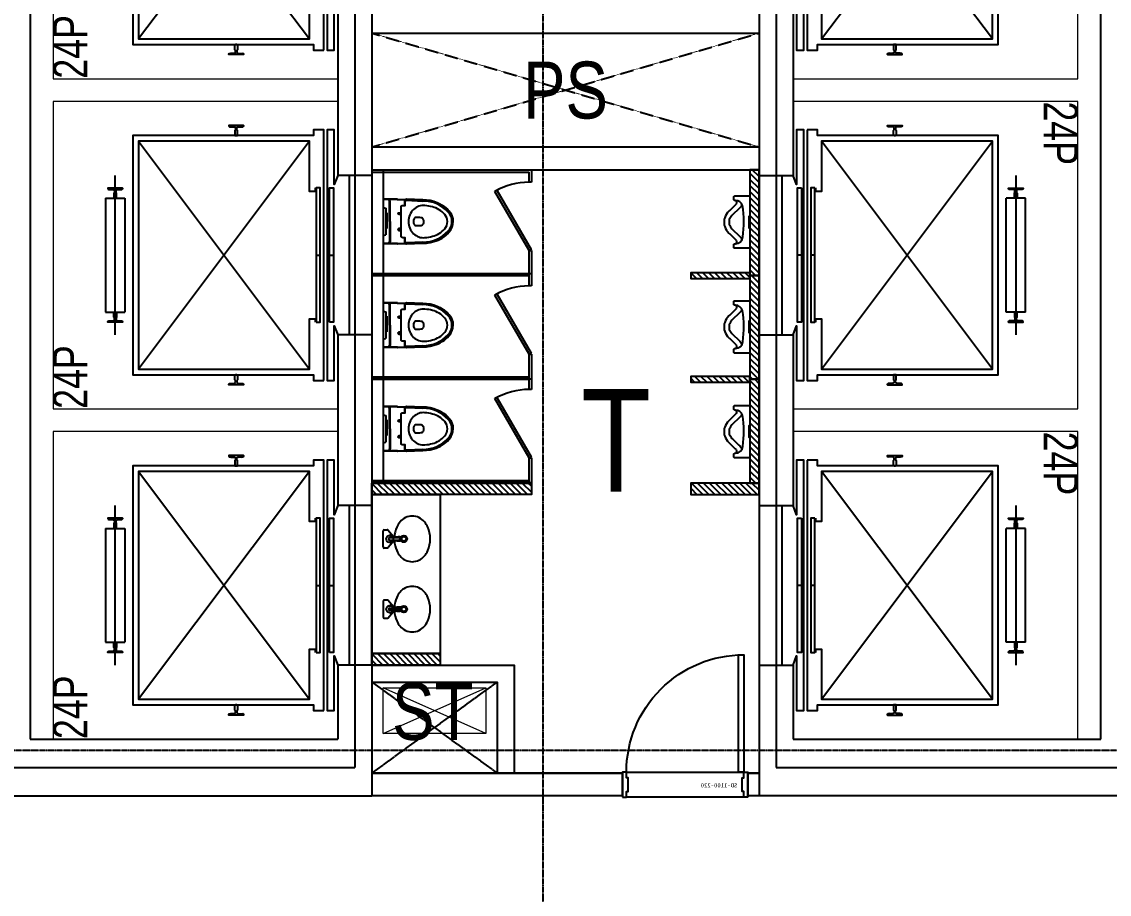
# Model space of a CAD drawing. Header units: millimetres. Extents: x -228566 to 117118, y -18667 to 244055.
# Drawn here: x -166641 to -157091, y 193268 to 200931 of the extents above; entities that cross this region are included whole.
import ezdxf
from ezdxf.enums import TextEntityAlignment as Align

# ---------------------------------------------------------------- set-up
doc = ezdxf.new("R2010")
doc.units = ezdxf.units.MM
for name, pattern in [('X-CORE_5F$0$CENTER2', [1.125, 0.75, -0.125, 0.125, -0.125]), ('X-GRID_5~ROOF$0$CENTER2', [1.125, 0.75, -0.125, 0.125, -0.125]), ('X-INT-OFFICE-5F$0$CEN', [62, 60, -1, 0, -1]), ('X-INT-OFFICE-5F$0$DASHED', [3, 2, -1])]:
    doc.linetypes.add(name, pattern=pattern)
doc.layers.get('0').update_dxf_attribs({"lineweight": 20})
doc.layers.get('Defpoints').update_dxf_attribs({"color": 151, "lineweight": 9})
for name, color, linetype in [('X-CORE_5F$0$A-CEN2', 8, 'X-CORE_5F$0$CENTER2'), ('X-CORE_5F$0$A-CON', 2, 'Continuous'), ('X-CORE_5F$0$A-ELEV', 5, 'Continuous'), ('X-CORE_5F$0$A-WALB', 3, 'Continuous'), ('X-GRID_5~ROOF$0$A-CEN1', 1, 'X-GRID_5~ROOF$0$CENTER2'), ('X-INT-OFFICE-5F$0$A-DOOR', 4, 'Continuous'), ('X-INT-OFFICE-5F$0$A-ELE4', 8, 'Continuous'), ('X-INT-OFFICE-5F$0$A-OPEN1', 1, 'X-INT-OFFICE-5F$0$CEN'), ('X-INT-OFFICE-5F$0$A-OPEN2', 9, 'X-INT-OFFICE-5F$0$DASHED'), ('X-INT-OFFICE-5F$0$A-TOIL', 6, 'Continuous'), ('X-INT-OFFICE-5F$0$A-WALD', 7, 'Continuous'), ('X-INT-OFFICE-5F$0$X-INT-OFFICE-22~35F$0$X-INT-OFFICE-6~19F$0$X-INT-OFFICE-22~35F$0$A-DOOR', 4, 'Continuous'), ('X-INT-OFFICE-5F$0$X-INT-OFFICE-22~35F$0$X-INT-OFFICE-6~19F$0$X-INT-OFFICE-22~35F$0$A-DOORF', 9, 'Continuous')]:
    doc.layers.add(name, color=color, linetype=linetype)
doc.styles.add('X-CORE_5F$0$X-CORE_6~19F$0$평면도$0$X-PLAN_1F$0$돋움', font='')
doc.styles.add('X-INT-OFFICE-5F$0$Hrtext', font='arial.ttf', dxfattribs={"width": 0.8})
doc.styles.add('X-INT-OFFICE-5F$0$X-INT-OFFICE-22~35F$0$X-INT-OFFICE-6~19F$0$X-INT-OFFICE-22~35F$0$X-PLAN$0$Standard', font='')
doc.styles.add('X-INT-OFFICE-5F$0$X-INT-OFFICE-6~19F$0$X-INT-OFFICE-22~35F$0$Hrtext', font='arial.ttf', dxfattribs={"width": 0.8})
doc.styles.get('X-CORE_5F$0$X-CORE_6~19F$0$평면도$0$X-PLAN_1F$0$돋움').set_extended_font_data('Dotum')
doc.styles.get('X-INT-OFFICE-5F$0$X-INT-OFFICE-22~35F$0$X-INT-OFFICE-6~19F$0$X-INT-OFFICE-22~35F$0$X-PLAN$0$Standard').set_extended_font_data('DotumChe')

# ---------------------------------------------------------------- blocks, each defined once
blk = doc.blocks.new('X-CORE_5F$0$X-CORE_6~19F$0$20P-210-11003')
at = {"layer": 'Defpoints'}
blk.add_lwpolyline([(2050, -300), (2050, 0), (2700, 0), (2700, 2500), (0, 2500), (0, 0), (650, 0), (650, -300)], dxfattribs=at)
at = {"layer": 'X-CORE_5F$0$A-ELEV'}
for p, q in [((850, 2039), (850, 1869)), ((1850, 2039), (850, 2039)), ((850, 2039), (850, 1869)), ((1850, 2039), (1850, 1869)), ((650, 1954), (2050, 1954)), ((773, 1907), (772.4, 1896.8)), ((1850, 1869), (850, 1869)), ((1927, 1907), (1927.6, 1896.8)), ((2350, 1749), (350, 249)), ((2350, 249), (350, 1749)), ((300, 886), (300, 898)), ((300, 898), (300, 886)), ((2477, 845), (2477.6, 834.8)), ((1350, 189), (1350, 154)), ((1350, 72), (1350, 37))]:
    blk.add_line(p, q, dxfattribs=at)
for points in [[(761, 1890), (765.3, 1890), (761, 1890), (761, 2018), (765.3, 2018, -0.397026), (772.4, 2011.2), (773, 2001), (775, 1967.9, 0.397088), (782.2, 1961.2), (799.8, 1961.2, 0.414214), (804.1, 1965.5), (847.1, 1965.5, -0.414214), (850, 1962.6), (850, 1945.4, -0.414214), (847.1, 1942.5), (804.1, 1942.5, 0.414214), (799.8, 1946.8), (782.2, 1946.8, 0.397073), (775, 1940.1), (772.4, 1896.8, -0.397026), (765.3, 1890, 0.397026), (772.4, 1896.8, -0.397026), (765.3, 1890)], [(1939, 1890), (1934.7, 1890), (1939, 1890), (1939, 2018), (1934.7, 2018, 0.397026), (1927.6, 2011.2), (1927, 2001), (1925, 1967.9, -0.397088), (1917.8, 1961.2), (1900.2, 1961.2, -0.414214), (1895.9, 1965.5), (1852.9, 1965.5, 0.414214), (1850, 1962.6), (1850, 1945.4, 0.414214), (1852.9, 1942.5), (1895.9, 1942.5, -0.414214), (1900.2, 1946.8), (1917.8, 1946.8, -0.397073), (1925, 1940.1), (1927.6, 1896.8, 0.397026), (1934.7, 1890, -0.397026), (1927.6, 1896.8, 0.397026), (1934.7, 1890)], [(211, 828), (215.3, 828), (211, 828), (211, 956), (215.3, 956, -0.397026), (222.4, 949.2), (223, 939), (225, 905.9, 0.397088), (232.2, 899.2), (249.8, 899.2, 0.414214), (254.1, 903.5), (297.1, 903.5, -0.414214), (300, 900.6), (300, 883.4, -0.414214), (297.1, 880.5), (254.1, 880.5, 0.414214), (249.8, 884.8), (232.2, 884.8, 0.397073), (225, 878.1), (222.4, 834.8, -0.397026), (215.3, 828, 0.397026), (222.4, 834.8, -0.397026), (215.3, 828)], [(2489, 828), (2484.7, 828), (2489, 828), (2489, 956), (2484.7, 956, 0.397026), (2477.6, 949.2), (2477, 939), (2475, 905.9, -0.397088), (2467.8, 899.2), (2450.2, 899.2, -0.414214), (2445.9, 903.5), (2402.9, 903.5, 0.414214), (2400, 900.6), (2400, 883.4, 0.414214), (2402.9, 880.5), (2445.9, 880.5, -0.414214), (2450.2, 884.8), (2467.8, 884.8, -0.397073), (2475, 878.1), (2477.6, 834.8, 0.397026), (2484.7, 828, -0.397026), (2477.6, 834.8, 0.397026), (2484.7, 828)]]:
    blk.add_lwpolyline(points, format="xyb", dxfattribs=at)
for points in [[(250, 122), (2450, 122), (2450, 212), (2400, 212), (2400, 1799), (300, 1799), (300, 212), (250, 212)], [(760, 189), (760, 154), (1940, 154), (1940, 189)], [(760, 72), (1940, 72), (1940, 37), (760, 37)]]:
    blk.add_lwpolyline(points, close=True, dxfattribs=at)
for points in [[(1940, 199), (1910, 199), (1910, 249), (2350, 249), (2350, 1749), (350, 1749), (350, 249), (790, 249), (790, 199), (760, 199)], [(2050, 0), (1970, 30), (2450, 30), (2450, 92), (250, 92), (250, 30), (730, 30), (650, 0)]]:
    blk.add_lwpolyline(points, dxfattribs=at)
at = {"layer": 'Defpoints', "style": 'X-CORE_5F$0$X-CORE_6~19F$0$평면도$0$X-PLAN_1F$0$돋움', "width": 0.8}
blk.add_text('24P', height=300, dxfattribs=at).set_placement((0, 2500), align=Align.TOP_LEFT)
blk = doc.blocks.new('X-INT-OFFICE-5F$0$X-INT-OFFICE-22~35F$0$X-INT-OFFICE-6~19F$0$X-INT-OFFICE-22~35F$0$SD-1000-220')
at = {"layer": 'X-INT-OFFICE-5F$0$A-ELE4'}
for p, q in [((1065, 28), (35, 28)), ((35, -192), (1065, -192))]:
    blk.add_line(p, q, dxfattribs=at)
at = {"layer": 'X-INT-OFFICE-5F$0$X-INT-OFFICE-22~35F$0$X-INT-OFFICE-6~19F$0$X-INT-OFFICE-22~35F$0$A-DOOR'}
for points in [[(35, 28), (80, 28), (80, 1058), (35, 1058)], [(0, -192), (35, -192), (35, -142), (50, -142), (50, -22), (35, -22), (35, 28), (0, 28)], [(1100, -192), (1065, -192), (1065, -142), (1050, -142), (1050, -22), (1065, -22), (1065, 28), (1100, 28)]]:
    blk.add_lwpolyline(points, close=True, dxfattribs=at)
at = {"layer": 'X-INT-OFFICE-5F$0$X-INT-OFFICE-22~35F$0$X-INT-OFFICE-6~19F$0$X-INT-OFFICE-22~35F$0$A-DOORF'}
blk.add_arc((35.2, 28.2), 1029.8, 359.98932, 90.01068, dxfattribs=at)
at = {"layer": 'Defpoints', "linetype": 'Continuous', "style": 'X-INT-OFFICE-5F$0$X-INT-OFFICE-22~35F$0$X-INT-OFFICE-6~19F$0$X-INT-OFFICE-22~35F$0$X-PLAN$0$Standard', "text_generation_flag": 6}
blk.add_text('SD-1100-220', height=37.5, rotation=180, dxfattribs=at).set_placement((251.5, -88.3), align=Align.MIDDLE)
blk = doc.blocks.new('X-INT-OFFICE-5F')
at = {"layer": 'X-INT-OFFICE-5F$0$A-TOIL'}
h = blk.add_hatch(dxfattribs=at)
h.set_pattern_fill('ANSI31', color=256, scale=300, angle=270)
h.set_pattern_definition([(315, (29093.21, 167980.023), (26.516504, 26.516504), [])])
h.paths.add_polyline_path([(109448.8, 84941.2), (109448.8, 85871.2), (109367.6, 85871.2), (109367.6, 84941.2)])
h = blk.add_hatch(dxfattribs=at)
h.set_pattern_fill('ANSI31', color=256, scale=300, angle=270)
h.set_pattern_definition([(315, (29193.21, 168980.023), (26.516504, 26.516504), [])])
h.paths.add_polyline_path([(109367.6, 84916.2), (109367.6, 84966.2), (108848.8, 84966.2), (108848.8, 84916.2)])
h = blk.add_hatch(dxfattribs=at)
h.set_pattern_fill('ANSI31', color=256, scale=300, angle=270)
h.set_pattern_definition([(315, (29093.21, 168900.023), (26.516504, 26.516504), [])])
h.paths.add_polyline_path([(109448.8, 84031.2), (109448.8, 84941.2), (109367.6, 84941.2), (109367.6, 84031.2)])
h = blk.add_hatch(dxfattribs=at)
h.set_pattern_fill('ANSI31', color=256, scale=300, angle=270)
h.set_pattern_definition([(315, (29193.21, 169910.023), (26.516504, 26.516504), [])])
h.paths.add_polyline_path([(109367.6, 84006.2), (109367.6, 84056.2), (108848.8, 84056.2), (108848.8, 84006.2)])
h = blk.add_hatch(dxfattribs=at)
h.set_pattern_fill('ANSI31', color=256, scale=300, angle=270)
h.set_pattern_definition([(315, (29093.21, 169820.023), (26.516504, 26.516504), [])])
h.paths.add_polyline_path([(109448.8, 83120), (109448.8, 84031.2), (109367.6, 84031.2), (109367.6, 83120)])
h = blk.add_hatch(dxfattribs=at)
h.set_pattern_fill('ANSI31', color=256, scale=300, angle=450)
h.set_pattern_definition([(135, (187304.422, 1921.213), (-26.516504, -26.516504), [])])
h.paths.add_polyline_path([(106048.8, 83020), (106048.8, 83120), (107448.8, 83120), (107448.8, 83020)])
h = blk.add_hatch(dxfattribs=at)
h.set_pattern_fill('ANSI31', color=256, scale=300, angle=270)
h.set_pattern_definition([(315, (29093.21, 169838.847), (26.516504, 26.516504), [])])
h.paths.add_polyline_path([(109448.8, 83020), (109448.8, 83120), (108848.8, 83120), (108848.8, 83020)])
h = blk.add_hatch(dxfattribs=at)
h.set_pattern_fill('ANSI31', color=256, scale=300, angle=450)
h.set_pattern_definition([(135, (189004.423, 422.39), (-26.516504, -26.516504), [])])
h.paths.add_polyline_path([(106648.8, 81521.2), (106648.8, 81621.2), (106048.8, 81621.2), (106048.8, 81521.2)])
at = {"layer": 'Defpoints'}
for p, q in [((106148.8, 80921.2), (107048.8, 81321.2)), ((107048.8, 80921.2), (106148.8, 81321.2))]:
    blk.add_line(p, q, dxfattribs=at)
blk.add_lwpolyline([(106148.8, 81321.2), (107048.8, 81321.2), (107048.8, 80921.2), (106148.8, 80921.2)], close=True, dxfattribs=at)
at = {"layer": 'X-INT-OFFICE-5F$0$A-OPEN1'}
for p, q in [((106048.8, 81371.2), (107148.8, 80571.2)), ((106048.8, 80571.2), (107148.8, 81371.2))]:
    blk.add_line(p, q, dxfattribs=at)
at = {"layer": 'X-INT-OFFICE-5F$0$A-OPEN2'}
for p, q in [((106048.8, 86071.2), (109448.8, 87071.2)), ((106048.8, 87071.2), (109448.8, 86071.2))]:
    blk.add_line(p, q, dxfattribs=at)
at = {"layer": 'X-INT-OFFICE-5F$0$A-TOIL'}
for p, q in [((106048.8, 85871.2), (107448.8, 85871.2)), ((107448.8, 85871.2), (107448.8, 85761.2)), ((106048.8, 85851.2), (107428.8, 85851.2)), ((107428.8, 85761.2), (107428.8, 85851.2)), ((107448.8, 85761.2), (107428.8, 85761.2)), ((107428.8, 84941.2), (107428.8, 85161.2)), ((107428.8, 85161.2), (107448.8, 85161.2)), ((107448.8, 85161.2), (107448.8, 84941.2)), ((106048.8, 84961.2), (107428.8, 84961.2)), ((106048.8, 84961.2), (107448.8, 84961.2)), ((106048.8, 84941.2), (107428.8, 84941.2)), ((107428.8, 84851.2), (107428.8, 84941.2)), ((107448.8, 84961.2), (107448.8, 84851.2)), ((107448.8, 84851.2), (107428.8, 84851.2)), ((107428.8, 84031.2), (107428.8, 84251.2)), ((107428.8, 84251.2), (107448.8, 84251.2)), ((107448.8, 84251.2), (107448.8, 84031.2)), ((106048.8, 84051.2), (107428.8, 84051.2)), ((107448.8, 84051.2), (107448.8, 83941.2)), ((106048.8, 84031.2), (107428.8, 84031.2)), ((107448.8, 84031.2), (106048.8, 84031.2)), ((107428.8, 83941.2), (107428.8, 84031.2)), ((107448.8, 83941.2), (107428.8, 83941.2)), ((107428.8, 83121.2), (107428.8, 83341.2)), ((107428.8, 83341.2), (107448.8, 83341.2)), ((107448.8, 83341.2), (107448.8, 83121.2)), ((106048.8, 83141.2), (107428.8, 83141.2)), ((107448.8, 83121.2), (106048.8, 83121.2)), ((106157.3, 82709.1), (106182.7, 82709.1)), ((106190.3, 82705.5), (106246.2, 82639.1)), ((106147.3, 82559.1), (106147.3, 82699.1)), ((106246.2, 82619.1), (106190.3, 82552.7)), ((106286.2, 82639.1), (106204.8, 82639.1)), ((106204.8, 82619.1), (106286.2, 82619.1)), ((106256.2, 82644.1), (106250.4, 82644.1)), ((106250.4, 82614.1), (106256.2, 82614.1)), ((106182.7, 82549.1), (106157.3, 82549.1)), ((106147.3, 82082.1), (106147.3, 81942.1)), ((106182.7, 82092.1), (106157.3, 82092.1)), ((106246.2, 82022.1), (106190.3, 82088.6)), ((106190.3, 81935.7), (106246.2, 82002.1)), ((106204.8, 82022.1), (106286.2, 82022.1)), ((106286.2, 82002.1), (106204.8, 82002.1)), ((106250.4, 82027.1), (106256.2, 82027.1)), ((106256.2, 81997.1), (106250.4, 81997.1)), ((106157.3, 81932.1), (106182.7, 81932.1))]:
    blk.add_line(p, q, dxfattribs=at)
for points in [[(106148.8, 85871.2), (106148.8, 84961.2)], [(109367.6, 85461.2), (109357.6, 85461.2), (109357.6, 85361.2), (109367.6, 85361.2)], [(106148.8, 84961.2), (106148.8, 84051.2)], [(109367.6, 84541.2), (109357.6, 84541.2), (109357.6, 84441.2), (109367.6, 84441.2)], [(106148.8, 84051.2), (106148.8, 83141.2)], [(109367.6, 83621.2), (109357.6, 83621.2), (109357.6, 83521.2), (109367.6, 83521.2)]]:
    blk.add_lwpolyline(points, dxfattribs=at)
for points in [[(109448.8, 84941.2), (109448.8, 85871.2), (109367.6, 85871.2), (109367.6, 84941.2)], [(107128.8, 85680.8), (107146.1, 85690.8), (107446.1, 85171.2), (107428.8, 85161.2)], [(109367.6, 84916.2), (109367.6, 84966.2), (108848.8, 84966.2), (108848.8, 84916.2)], [(109448.8, 84031.2), (109448.8, 84941.2), (109367.6, 84941.2), (109367.6, 84031.2)], [(107128.8, 84770.8), (107146.1, 84780.8), (107446.1, 84261.2), (107428.8, 84251.2)], [(109367.6, 84006.2), (109367.6, 84056.2), (108848.8, 84056.2), (108848.8, 84006.2)], [(109448.8, 83120), (109448.8, 84031.2), (109367.6, 84031.2), (109367.6, 83120)], [(107128.8, 83860.8), (107146.1, 83870.8), (107446.1, 83351.2), (107428.8, 83341.2)], [(106048.8, 83020), (106048.8, 83120), (107448.8, 83120), (107448.8, 83020)], [(109448.8, 83020), (109448.8, 83120), (108848.8, 83120), (108848.8, 83020)], [(106648.8, 81621.2), (106048.8, 81621.2), (106048.8, 83020), (106648.8, 83020)], [(106048.8, 81621.2), (106648.8, 81621.2), (106648.8, 81521.2), (106048.8, 81521.2)]]:
    blk.add_lwpolyline(points, close=True, dxfattribs=at)
for points in [[(109243.6, 85601.2, -0.509027), (109239.8, 85561.5), (109187.6, 85511.6, 0.11132), (109182.2, 85507.4, 0.118798), (109147.3, 85450.4), (109142.1, 85438.1), (109142.1, 85384.3), (109147.3, 85372, 0.118798), (109182.2, 85315.1, 0.11132), (109187.6, 85310.8), (109239.8, 85260.9, -0.509027), (109243.6, 85221.2)], [(109295.7, 85570.7, -0.235577), (109270.9, 85529), (109218.3, 85478.5, 0.10128), (109192.1, 85442.1), (109187.1, 85434.4), (109187.1, 85388), (109192.1, 85380.3, 0.10128), (109218.3, 85343.9), (109270.9, 85293.4, -0.235577), (109295.7, 85251.7)], [(109234.6, 85181.2, -0.414214), (109226.6, 85189.2), (109226.6, 85213.2, -0.414214), (109234.6, 85221.2), (109241.5, 85221.2, 0.400337), (109304.7, 85281.2, 0.081105), (109302.5, 85555.2, 0.336641), (109241.5, 85601.2), (109234.6, 85601.2, -0.414214), (109226.6, 85609.2), (109226.6, 85633.2, -0.414214), (109234.6, 85641.2), (109367.6, 85641.2), (109367.6, 85181.2), (109233, 85181.2)], [(109234.6, 84261.2, -0.414214), (109226.6, 84269.2), (109226.6, 84293.2, -0.414214), (109234.6, 84301.2), (109241.5, 84301.2, 0.400337), (109304.7, 84361.2, 0.081105), (109302.5, 84635.2, 0.336641), (109241.5, 84681.2), (109234.6, 84681.2, -0.414214), (109226.6, 84689.2), (109226.6, 84713.2, -0.414214), (109234.6, 84721.2), (109367.6, 84721.2), (109367.6, 84261.2), (109233, 84261.2)], [(109243.6, 84681.2, -0.509027), (109239.8, 84641.5), (109187.6, 84591.6, 0.11132), (109182.2, 84587.4, 0.118798), (109147.3, 84530.4), (109142.1, 84518.1), (109142.1, 84464.3), (109147.3, 84452, 0.118798), (109182.2, 84395.1, 0.11132), (109187.6, 84390.8), (109239.8, 84340.9, -0.509027), (109243.6, 84301.2)], [(109295.7, 84650.7, -0.235577), (109270.9, 84609), (109218.3, 84558.5, 0.10128), (109192.1, 84522.1), (109187.1, 84514.4), (109187.1, 84468), (109192.1, 84460.3, 0.10128), (109218.3, 84423.9), (109270.9, 84373.4, -0.235577), (109295.7, 84331.7)], [(109243.6, 83761.2, -0.509027), (109239.8, 83721.5), (109187.6, 83671.6, 0.11132), (109182.2, 83667.4, 0.118798), (109147.3, 83610.4), (109142.1, 83598.1), (109142.1, 83544.3), (109147.3, 83532, 0.118798), (109182.2, 83475.1, 0.11132), (109187.6, 83470.8), (109239.8, 83420.9, -0.509027), (109243.6, 83381.2)], [(109234.6, 83341.2, -0.414214), (109226.6, 83349.2), (109226.6, 83373.2, -0.414214), (109234.6, 83381.2), (109241.5, 83381.2, 0.400337), (109304.7, 83441.2, 0.081105), (109302.5, 83715.2, 0.336641), (109241.5, 83761.2), (109234.6, 83761.2, -0.414214), (109226.6, 83769.2), (109226.6, 83793.2, -0.414214), (109234.6, 83801.2), (109367.6, 83801.2), (109367.6, 83341.2), (109233, 83341.2)], [(109295.7, 83730.7, -0.235577), (109270.9, 83689), (109218.3, 83638.5, 0.10128), (109192.1, 83602.1), (109187.1, 83594.4), (109187.1, 83548), (109192.1, 83540.3, 0.10128), (109218.3, 83503.9), (109270.9, 83453.4, -0.235577), (109295.7, 83411.7)]]:
    blk.add_lwpolyline(points, format="xyb", dxfattribs=at)
for centre, radius in [((106204.8, 82629.1), 30.3), ((106329.2, 82629.1), 29.9), ((106329.2, 82629.1), 19.9), ((106204.8, 82012.1), 30.3), ((106329.2, 82012.1), 29.9), ((106329.2, 82012.1), 19.9)]:
    blk.add_circle(centre, radius, dxfattribs=at)
for centre, radius, start, end in [((107428.8, 85161.2), 600, 90, 120), ((107428.8, 84251.2), 600, 90, 120), ((107428.8, 83341.2), 600, 90, 120), ((106402.8, 82689.1), 140, 40.06968, 139.93032), ((106157.3, 82699.1), 10, 90, 180), ((106182.7, 82699.1), 10, 40.04284, 90), ((106505.3, 82629.1), 260, 156.58777, 176.58392), ((106441.1, 82656.9), 190, 139.93033, 156.58777), ((106364.6, 82656.9), 190, 23.41223, 40.06967), ((106300.3, 82629.1), 260, 336.58776, 23.41224), ((106204.8, 82629.1), 10, 90, 270), ((106209.8, 82620.6), 39.8, 42.94143, 107.70956), ((106209.8, 82637.6), 39.8, 252.29044, 317.05857), ((106249.9, 82661.4), 17.3, 225.96552, 271.4942), ((106249.9, 82596.8), 17.3, 88.5058, 134.03448), ((106505.3, 82629.1), 260, 183.41608, 203.41223), ((106281.2, 82509.3), 137.1, 81.72986, 100.52071), ((106281.2, 82748.9), 137.1, 259.47929, 278.27014), ((106286.2, 82629.1), 10, 270, 90), ((106292.8, 82629.1), 17.8, 297.03412, 62.96588), ((106157.3, 82559.1), 10, 180, 270), ((106182.7, 82559.1), 10, 270, 319.95716), ((106441.1, 82601.3), 190, 203.41223, 220.06967), ((106364.6, 82601.3), 190, 319.93033, 336.58777), ((106402.8, 82569.1), 140, 220.06967, 319.93033), ((106441.1, 82039.9), 190, 139.93033, 156.58777), ((106402.8, 82072.1), 140, 40.06967, 139.93033), ((106364.6, 82039.9), 190, 23.41223, 40.06967), ((106157.3, 82082.1), 10, 90, 180), ((106182.7, 82082.1), 10, 40.04284, 90), ((106209.8, 82003.6), 39.8, 42.94143, 107.70956), ((106505.3, 82012.1), 260, 156.58777, 176.58392), ((106300.3, 82012.1), 260, 336.58776, 23.41224), ((106157.3, 81942.1), 10, 180, 270), ((106204.8, 82012.1), 10, 90, 270), ((106209.8, 82020.6), 39.8, 252.29044, 317.05857), ((106249.9, 82044.5), 17.3, 225.96552, 271.4942), ((106249.9, 81979.8), 17.3, 88.5058, 134.03448), ((106505.3, 82012.1), 260, 183.41608, 203.41223), ((106281.2, 81892.4), 137.1, 81.72986, 100.52071), ((106281.2, 82131.9), 137.1, 259.47929, 278.27014), ((106286.2, 82012.1), 10, 270, 90), ((106292.8, 82012.1), 17.8, 297.03412, 62.96588), ((106182.7, 81942.1), 10, 270, 319.95716), ((106441.1, 81984.3), 190, 203.41223, 220.06967), ((106402.8, 81952.1), 140, 220.06968, 319.93032), ((106364.6, 81984.3), 190, 319.93033, 336.58777)]:
    blk.add_arc(centre, radius, start, end, dxfattribs=at)
at = {"layer": 'X-INT-OFFICE-5F$0$A-WALD'}
for p, q in [((106048.8, 87071.2), (109448.8, 87071.2)), ((106048.8, 86071.2), (109448.8, 86071.2)), ((106048.8, 85871.2), (109448.8, 85871.2)), ((108248.8, 80571.2), (106048.8, 80571.2)), ((106048.8, 80571.2), (108248.8, 80571.2)), ((108248.8, 80371.2), (108248.8, 80571.2)), ((109448.8, 80571.2), (109348.8, 80571.2)), ((109348.8, 80571.2), (109448.8, 80571.2)), ((109348.8, 80371.2), (109348.8, 80571.2)), ((108248.8, 80371.2), (106048.8, 80371.2)), ((109448.8, 80371.2), (109348.8, 80371.2))]:
    blk.add_line(p, q, dxfattribs=at)
for points in [[(106048.8, 81521.2), (107298.8, 81521.2), (107298.8, 80571.2)], [(106048.8, 81371.2), (107148.8, 81371.2), (107148.8, 80571.2)]]:
    blk.add_lwpolyline(points, dxfattribs=at)
at = {"layer": 'X-INT-OFFICE-5F$0$A-DOOR', "xscale": -1}
blk.add_blockref('X-INT-OFFICE-5F$0$X-INT-OFFICE-22~35F$0$X-INT-OFFICE-6~19F$0$X-INT-OFFICE-22~35F$0$SD-1000-220', (109348.8, 80553.2), dxfattribs=at)
at = {"layer": 'Defpoints', "width": 0.8}
for s, height, style, p in [('PS', 500, 'X-INT-OFFICE-5F$0$Hrtext', (107748.8, 86571.2)), ('T', 900, 'X-INT-OFFICE-5F$0$X-INT-OFFICE-6~19F$0$X-INT-OFFICE-22~35F$0$Hrtext', (108191.8, 83495.3)), ('ST', 500, 'X-INT-OFFICE-5F$0$Hrtext', (106582.6, 81114))]:
    blk.add_text(s, height=height, dxfattribs=dict(at, style=style)).set_placement(p, align=Align.MIDDLE_CENTER)
for points in [[(106148.8, 85612.2), (106272.1, 85612.2), (106284.4, 85611.8), (106296.7, 85611.5), (106309, 85611.2), (106321.3, 85610.9), (106333.6, 85610.5), (106346, 85610.2), (106347.6, 85610.8), (106349.3, 85611.2), (106351.1, 85611.5), (106352.8, 85611.6), (106497.1, 85606.7), (106509.3, 85606.5), (106521.6, 85605.7), (106533.8, 85604.5), (106545.9, 85602.8), (106558, 85600.7), (106569.9, 85598), (106581.8, 85594.9), (106593.5, 85591.3), (106608.7, 85587), (106623.6, 85581.7), (106638.1, 85575.5), (106652.2, 85568.5), (106665.9, 85560.6), (106679.1, 85551.9), (106691.7, 85542.4), (106703.7, 85532.1), (106715.1, 85521.1), (106725.7, 85509.5), (106729.6, 85504.7), (106733.3, 85499.8), (106736.8, 85494.8), (106740, 85489.6), (106743.1, 85484.3), (106748.7, 85473.8), (106753.4, 85462.8), (106757, 85451.5), (106759.7, 85439.9), (106761.3, 85428.1), (106761.8, 85416.2), (106761.3, 85404.3), (106759.7, 85392.5), (106757, 85380.9), (106753.4, 85369.6), (106748.7, 85358.6), (106743.1, 85348.1), (106740, 85342.8), (106736.8, 85337.6), (106733.3, 85332.6), (106729.6, 85327.7), (106725.7, 85322.9), (106715.1, 85311.3), (106703.7, 85300.3), (106691.7, 85290.1), (106679.1, 85280.5), (106665.9, 85271.8), (106652.2, 85263.9), (106638.1, 85256.9), (106623.6, 85250.7), (106608.7, 85245.4), (106593.5, 85241.1), (106581.8, 85237.5), (106569.9, 85234.4), (106558, 85231.7), (106545.9, 85229.6), (106533.8, 85227.9), (106521.6, 85227.9), (106509.3, 85225.9), (106497.1, 85225.7), (106352.8, 85220.8), (106351.1, 85220.9), (106349.3, 85221.2), (106347.6, 85221.6), (106346, 85222.2), (106333.6, 85221.9), (106321.3, 85221.6), (106309, 85221.2), (106296.7, 85220.9), (106284.4, 85220.6), (106272.1, 85220.2), (106148.8, 85220.2)], [(106148.8, 84702.2), (106272.1, 84702.2), (106284.4, 84701.8), (106296.7, 84701.5), (106309, 84701.2), (106321.3, 84700.9), (106333.6, 84700.5), (106346, 84700.2), (106347.6, 84700.8), (106349.3, 84701.2), (106351.1, 84701.5), (106352.8, 84701.6), (106497.1, 84696.7), (106509.3, 84696.5), (106521.6, 84695.7), (106533.8, 84694.5), (106545.9, 84692.8), (106558, 84690.7), (106569.9, 84688), (106581.8, 84684.9), (106593.5, 84681.3), (106608.7, 84677), (106623.6, 84671.7), (106638.1, 84665.5), (106652.2, 84658.5), (106665.9, 84650.6), (106679.1, 84641.9), (106691.7, 84632.4), (106703.7, 84622.1), (106715.1, 84611.1), (106725.7, 84599.5), (106729.6, 84594.7), (106733.3, 84589.8), (106736.8, 84584.8), (106740, 84579.6), (106743.1, 84574.3), (106748.7, 84563.8), (106753.4, 84552.8), (106757, 84541.5), (106759.7, 84529.9), (106761.3, 84518.1), (106761.8, 84506.2), (106761.3, 84494.3), (106759.7, 84482.5), (106757, 84470.9), (106753.4, 84459.6), (106748.7, 84448.6), (106743.1, 84438.1), (106740, 84432.8), (106736.8, 84427.6), (106733.3, 84422.6), (106729.6, 84417.7), (106725.7, 84412.9), (106715.1, 84401.3), (106703.7, 84390.3), (106691.7, 84380.1), (106679.1, 84370.5), (106665.9, 84361.8), (106652.2, 84353.9), (106638.1, 84346.9), (106623.6, 84340.7), (106608.7, 84335.4), (106593.5, 84331.1), (106581.8, 84327.5), (106569.9, 84324.4), (106558, 84321.7), (106545.9, 84319.6), (106533.8, 84317.9), (106521.6, 84317.9), (106509.3, 84315.9), (106497.1, 84315.7), (106352.8, 84310.8), (106351.1, 84310.9), (106349.3, 84311.2), (106347.6, 84311.6), (106346, 84312.2), (106333.6, 84311.9), (106321.3, 84311.6), (106309, 84311.2), (106296.7, 84310.9), (106284.4, 84310.6), (106272.1, 84310.2), (106148.8, 84310.2)], [(106148.8, 83792.2), (106272.1, 83792.2), (106284.4, 83791.8), (106296.7, 83791.5), (106309, 83791.2), (106321.3, 83790.9), (106333.6, 83790.5), (106346, 83790.2), (106347.6, 83790.8), (106349.3, 83791.2), (106351.1, 83791.5), (106352.8, 83791.6), (106497.1, 83786.7), (106509.3, 83786.5), (106521.6, 83785.7), (106533.8, 83784.5), (106545.9, 83782.8), (106558, 83780.7), (106569.9, 83778), (106581.8, 83774.9), (106593.5, 83771.3), (106608.7, 83767), (106623.6, 83761.7), (106638.1, 83755.5), (106652.2, 83748.5), (106665.9, 83740.6), (106679.1, 83731.9), (106691.7, 83722.4), (106703.7, 83712.1), (106715.1, 83701.1), (106725.7, 83689.5), (106729.6, 83684.7), (106733.3, 83679.8), (106736.8, 83674.8), (106740, 83669.6), (106743.1, 83664.3), (106748.7, 83653.8), (106753.4, 83642.8), (106757, 83631.5), (106759.7, 83619.9), (106761.3, 83608.1), (106761.8, 83596.2), (106761.3, 83584.3), (106759.7, 83572.5), (106757, 83560.9), (106753.4, 83549.6), (106748.7, 83538.6), (106743.1, 83528.1), (106740, 83522.8), (106736.8, 83517.6), (106733.3, 83512.6), (106729.6, 83507.7), (106725.7, 83502.9), (106715.1, 83491.3), (106703.7, 83480.3), (106691.7, 83470.1), (106679.1, 83460.5), (106665.9, 83451.8), (106652.2, 83443.9), (106638.1, 83436.9), (106623.6, 83430.7), (106608.7, 83425.4), (106593.5, 83421.1), (106581.8, 83417.5), (106569.9, 83414.4), (106558, 83411.7), (106545.9, 83409.6), (106533.8, 83407.9), (106521.6, 83407.9), (106509.3, 83405.9), (106497.1, 83405.7), (106352.8, 83400.8), (106351.1, 83400.9), (106349.3, 83401.2), (106347.6, 83401.6), (106346, 83402.2), (106333.6, 83401.9), (106321.3, 83401.6), (106309, 83401.2), (106296.7, 83400.9), (106284.4, 83400.6), (106272.1, 83400.2), (106148.8, 83400.2)]]:
    blk.add_wipeout(points).translate(0, 0, 0).dxf.layer = 'X-INT-OFFICE-5F$0$A-TOIL'
at = {"layer": 'X-INT-OFFICE-5F$0$A-TOIL'}
for p, q in [((106272.1, 85612.2), (106148.8, 85612.2)), ((106148.8, 85612.2), (106148.8, 85220.2)), ((106272.1, 85608.7), (106148.8, 85608.7)), ((106203.6, 85416.2), (106203.6, 85593.7)), ((106210.2, 85416.2), (106210.2, 85593.7)), ((106148.8, 85538.7), (106148.8, 85293.7)), ((106148.8, 85538.7), (106170.8, 85532.7)), ((106170.8, 85532.7), (106170.8, 85299.7)), ((106170.8, 85494.2), (106178.8, 85494.2)), ((106178.8, 85494.2), (106178.8, 85426.3)), ((106170.8, 85426.3), (106178.8, 85426.3)), ((106170.8, 85424.2), (106178.8, 85424.2)), ((106178.8, 85424.2), (106178.8, 85356.4)), ((106203.6, 85416.2), (106203.6, 85238.7)), ((106210.2, 85416.2), (106210.2, 85238.7)), ((106148.8, 85293.7), (106170.8, 85299.7)), ((106170.8, 85356.4), (106178.8, 85356.4)), ((106272.1, 85223.7), (106148.8, 85223.7)), ((106272.1, 85220.2), (106148.8, 85220.2)), ((106272.1, 84702.2), (106148.8, 84702.2)), ((106148.8, 84702.2), (106148.8, 84310.2)), ((106272.1, 84698.7), (106148.8, 84698.7)), ((106148.8, 84628.7), (106148.8, 84383.7)), ((106148.8, 84628.7), (106170.8, 84622.7)), ((106170.8, 84622.7), (106170.8, 84389.7)), ((106203.6, 84506.2), (106203.6, 84683.7)), ((106210.2, 84506.2), (106210.2, 84683.7)), ((106170.8, 84584.2), (106178.8, 84584.2)), ((106178.8, 84584.2), (106178.8, 84516.3)), ((106170.8, 84516.3), (106178.8, 84516.3)), ((106170.8, 84514.2), (106178.8, 84514.2)), ((106170.8, 84446.4), (106178.8, 84446.4)), ((106178.8, 84514.2), (106178.8, 84446.4)), ((106203.6, 84506.2), (106203.6, 84328.7)), ((106210.2, 84506.2), (106210.2, 84328.7)), ((106148.8, 84383.7), (106170.8, 84389.7)), ((106272.1, 84313.7), (106148.8, 84313.7)), ((106272.1, 84310.2), (106148.8, 84310.2)), ((106272.1, 83792.2), (106148.8, 83792.2)), ((106148.8, 83792.2), (106148.8, 83400.2)), ((106272.1, 83788.7), (106148.8, 83788.7)), ((106203.6, 83596.2), (106203.6, 83773.7)), ((106210.2, 83596.2), (106210.2, 83773.7)), ((106148.8, 83718.7), (106148.8, 83473.7)), ((106148.8, 83718.7), (106170.8, 83712.7)), ((106170.8, 83712.7), (106170.8, 83479.7)), ((106170.8, 83674.2), (106178.8, 83674.2)), ((106178.8, 83674.2), (106178.8, 83606.3)), ((106170.8, 83606.3), (106178.8, 83606.3)), ((106170.8, 83604.2), (106178.8, 83604.2)), ((106178.8, 83604.2), (106178.8, 83536.4)), ((106203.6, 83596.2), (106203.6, 83418.7)), ((106210.2, 83596.2), (106210.2, 83418.7)), ((106148.8, 83473.7), (106170.8, 83479.7)), ((106170.8, 83536.4), (106178.8, 83536.4)), ((106272.1, 83403.7), (106148.8, 83403.7)), ((106272.1, 83400.2), (106148.8, 83400.2))]:
    blk.add_line(p, q, dxfattribs=at)
for points in [[(106271.5, 85612.2, -0.012538), (106272.2, 85612.2), (106346, 85610.2)], [(106271.6, 85608.7, -0.012538), (106272.1, 85608.7), (106340.7, 85606.8)], [(106497.1, 85235.7), (106351.3, 85229.1, -0.427488), (106339.8, 85240.1), (106339.8, 85274.8), (106318.5, 85274.8, -0.414214), (106305.5, 85287.8), (106305.5, 85544.6, -0.414214), (106318.5, 85557.6), (106339.8, 85557.6), (106339.8, 85592.3, -0.427488), (106351.3, 85603.3), (106497.1, 85596.7)], [(106334.8, 85274.8), (106334.8, 85238.8, 0.424133), (106353.4, 85220.9), (106497.1, 85225.7, 0.208401), (106726.3, 85325.7, 0.392773), (106726.3, 85506.7, 0.208401), (106497.1, 85606.7), (106353.4, 85611.6, 0.424133), (106334.8, 85593.6), (106334.8, 85557.6)], [(106346, 85610.2), (106483.4, 85606.5, -0.055395), (106593.5, 85591.3, -0.154276), (106725.7, 85509.5, -0.179504), (106760.3, 85416.2)], [(106496.9, 85235.7, 0.208514), (106718.9, 85332.5, 0.392773), (106718.9, 85499.9, 0.208514), (106496.9, 85596.7, 0.208514)], [(106305.5, 85478.5), (106286.8, 85478.5, -1), (106286.8, 85493.9), (106305.2, 85493.9)], [(106346, 85222.2), (106483.4, 85225.9, 0.055395), (106593.5, 85241.1, 0.154276), (106725.7, 85322.9, 0.179504), (106760.3, 85416.2)], [(106305.5, 85353.9), (106286.8, 85353.9, 1), (106286.8, 85338.5), (106305.2, 85338.5)], [(106271.5, 85220.2, 0.012538), (106272.2, 85220.2), (106346, 85222.2)], [(106271.6, 85223.7, 0.012538), (106272.1, 85223.7), (106340.7, 85225.6)], [(106271.5, 84702.2, -0.012538), (106272.2, 84702.2), (106346, 84700.2)], [(106271.6, 84698.7, -0.012538), (106272.1, 84698.7), (106340.7, 84696.8)], [(106497.1, 84325.7), (106351.3, 84319.1, -0.427488), (106339.8, 84330.1), (106339.8, 84364.8), (106318.5, 84364.8, -0.414214), (106305.5, 84377.8), (106305.5, 84634.6, -0.414214), (106318.5, 84647.6), (106339.8, 84647.6), (106339.8, 84682.3, -0.427488), (106351.3, 84693.3), (106497.1, 84686.7)], [(106334.8, 84364.8), (106334.8, 84328.8, 0.424133), (106353.4, 84310.9), (106497.1, 84315.7, 0.208401), (106726.3, 84415.7, 0.392773), (106726.3, 84596.7, 0.208401), (106497.1, 84696.7), (106353.4, 84701.6, 0.424133), (106334.8, 84683.6), (106334.8, 84647.6)], [(106346, 84700.2), (106483.4, 84696.5, -0.055395), (106593.5, 84681.3, -0.154276), (106725.7, 84599.5, -0.179504), (106760.3, 84506.2)], [(106496.9, 84325.7, 0.208514), (106718.9, 84422.5, 0.392773), (106718.9, 84589.9, 0.208514), (106496.9, 84686.7, 0.208514)], [(106305.5, 84568.5), (106286.8, 84568.5, -1), (106286.8, 84583.9), (106305.2, 84583.9)], [(106305.5, 84443.9), (106286.8, 84443.9, 1), (106286.8, 84428.5), (106305.2, 84428.5)], [(106346, 84312.2), (106483.4, 84315.9, 0.055395), (106593.5, 84331.1, 0.154276), (106725.7, 84412.9, 0.179504), (106760.3, 84506.2)], [(106271.5, 84310.2, 0.012538), (106272.2, 84310.2), (106346, 84312.2)], [(106271.6, 84313.7, 0.012538), (106272.1, 84313.7), (106340.7, 84315.6)], [(106271.5, 83792.2, -0.012538), (106272.2, 83792.2), (106346, 83790.2)], [(106271.6, 83788.7, -0.012538), (106272.1, 83788.7), (106340.7, 83786.8)], [(106497.1, 83415.7), (106351.3, 83409.1, -0.427488), (106339.8, 83420.1), (106339.8, 83454.8), (106318.5, 83454.8, -0.414214), (106305.5, 83467.8), (106305.5, 83724.6, -0.414214), (106318.5, 83737.6), (106339.8, 83737.6), (106339.8, 83772.3, -0.427488), (106351.3, 83783.3), (106497.1, 83776.7)], [(106334.8, 83454.8), (106334.8, 83418.8, 0.424133), (106353.4, 83400.9), (106497.1, 83405.7, 0.208401), (106726.3, 83505.7, 0.392773), (106726.3, 83686.7, 0.208401), (106497.1, 83786.7), (106353.4, 83791.6, 0.424133), (106334.8, 83773.6), (106334.8, 83737.6)], [(106346, 83790.2), (106483.4, 83786.5, -0.055395), (106593.5, 83771.3, -0.154276), (106725.7, 83689.5, -0.179504), (106760.3, 83596.2)], [(106496.9, 83415.7, 0.208514), (106718.9, 83512.5, 0.392773), (106718.9, 83679.9, 0.208514), (106496.9, 83776.7, 0.208514)], [(106305.5, 83658.5), (106286.8, 83658.5, -1), (106286.8, 83673.9), (106305.2, 83673.9)], [(106346, 83402.2), (106483.4, 83405.9, 0.055395), (106593.5, 83421.1, 0.154276), (106725.7, 83502.9, 0.179504), (106760.3, 83596.2)], [(106305.5, 83533.9), (106286.8, 83533.9, 1), (106286.8, 83518.5), (106305.2, 83518.5)], [(106271.5, 83400.2, 0.012538), (106272.2, 83400.2), (106346, 83402.2)], [(106271.6, 83403.7, 0.012538), (106272.1, 83403.7), (106340.7, 83405.6)]]:
    blk.add_lwpolyline(points, format="xyb", dxfattribs=at)
for centre in [(106286.8, 85486.2), (106286.8, 85346.2), (106286.8, 84576.2), (106286.8, 84436.2), (106286.8, 83666.2), (106286.8, 83526.2)]:
    blk.add_circle(centre, 8.06, dxfattribs=at)
for centre, radius, start, end in [((106188.6, 85593.7), 15, 0, 90), ((106195.2, 85593.7), 15, 0, 90), ((106516.4, 85416.2), 147.6, 133.57607, 180), ((106501.8, 85431.5), 126.5, 84.18981, 133.57607), ((106468.4, 85103.7), 456, 75.78655, 84.18981), ((106528.6, 85341.2), 211, 40.70571, 75.78655), ((106615.8, 85416.2), 96, 0, 40.70571), ((106516.4, 85416.2), 147.6, 180, 226.42393), ((106478.8, 85416.2), 64.9, 156.75355, 203.25833), ((106432.9, 85435.9), 15, 92.29879, 156.75355), ((106432.9, 85396.5), 15, 203.25833, 267.67386), ((106448.1, 85057.9), 393.3, 85.32034, 92.29879), ((106447.4, 85754.1), 372.9, 267.67386, 275.07111), ((106478.1, 85425), 25, 27.4311, 85.32034), ((106478.2, 85407.6), 25, 275.07111, 333.02296), ((106461.2, 85416.2), 44, 333.02296, 27.4311), ((106615.8, 85416.2), 96, 319.29429, 0), ((106501.8, 85400.9), 126.5, 226.42393, 275.81019), ((106468.4, 85728.7), 456, 275.81019, 284.21345), ((106528.6, 85491.2), 211, 284.21345, 319.29429), ((106188.6, 85238.7), 15, 270, 0), ((106195.2, 85238.7), 15, 270, 0), ((106188.6, 84683.7), 15, 0, 90), ((106195.2, 84683.7), 15, 0, 90), ((106516.4, 84506.2), 147.6, 133.57607, 180), ((106501.8, 84521.5), 126.5, 84.18981, 133.57607), ((106468.4, 84193.7), 456, 75.78655, 84.18981), ((106528.6, 84431.2), 211, 40.70571, 75.78655), ((106478.8, 84506.2), 64.9, 156.75355, 203.25833), ((106432.9, 84525.9), 15, 92.29879, 156.75355), ((106448.1, 84147.9), 393.3, 85.32034, 92.29879), ((106478.1, 84515), 25, 27.4311, 85.32034), ((106461.2, 84506.2), 44, 333.02296, 27.4311), ((106615.8, 84506.2), 96, 0, 40.70571), ((106516.4, 84506.2), 147.6, 180, 226.42393), ((106432.9, 84486.5), 15, 203.25833, 267.67386), ((106447.4, 84844.1), 372.9, 267.67386, 275.07111), ((106478.2, 84497.6), 25, 275.07111, 333.02296), ((106528.6, 84581.2), 211, 284.21345, 319.29429), ((106615.8, 84506.2), 96, 319.29429, 0), ((106188.6, 84328.7), 15, 270, 0), ((106195.2, 84328.7), 15, 270, 0), ((106501.8, 84490.9), 126.5, 226.42393, 275.81019), ((106468.4, 84818.7), 456, 275.81019, 284.21345), ((106188.6, 83773.7), 15, 0, 90), ((106195.2, 83773.7), 15, 0, 90), ((106516.4, 83596.2), 147.6, 133.57607, 180), ((106501.8, 83611.5), 126.5, 84.18981, 133.57607), ((106468.4, 83283.7), 456, 75.78655, 84.18981), ((106528.6, 83521.2), 211, 40.70571, 75.78655), ((106615.8, 83596.2), 96, 0, 40.70571), ((106516.4, 83596.2), 147.6, 180, 226.42393), ((106478.8, 83596.2), 64.9, 156.75355, 203.25833), ((106432.9, 83615.9), 15, 92.29879, 156.75355), ((106432.9, 83576.5), 15, 203.25833, 267.67386), ((106448.1, 83237.9), 393.3, 85.32034, 92.29879), ((106447.4, 83934.1), 372.9, 267.67386, 275.07111), ((106478.1, 83605), 25, 27.4311, 85.32034), ((106478.2, 83587.6), 25, 275.07111, 333.02296), ((106461.2, 83596.2), 44, 333.02296, 27.4311), ((106615.8, 83596.2), 96, 319.29429, 0), ((106501.8, 83580.9), 126.5, 226.42393, 275.81019), ((106528.6, 83671.2), 211, 284.21345, 319.29429), ((106188.6, 83418.7), 15, 270, 0), ((106195.2, 83418.7), 15, 270, 0), ((106468.4, 83908.7), 456, 275.81019, 284.21345)]:
    blk.add_arc(centre, radius, start, end, dxfattribs=at)
blk = doc.blocks.new('A$Cc43ae5d8')
at = {"layer": 'X-CORE_5F$0$A-CEN2'}
for p, q in [((36050, -13350), (36050, -25250)), ((39750, -13350), (39750, -25250)), ((30050, -25250), (36050, -25250)), ((39750, -25250), (49050, -25250))]:
    blk.add_line(p, q, dxfattribs=at)
at = {"layer": 'X-CORE_5F$0$A-CON', "ltscale": 10}
for p, q in [((33200, -13600), (33200, -25000)), ((42600, -25000), (42600, -13600)), ((35900, -18550), (35900, -20050)), ((36200, -18550), (36200, -20050)), ((39600, -18550), (39600, -20050)), ((39900, -18550), (39900, -20050)), ((36200, -20050), (35900, -20050)), ((39600, -20050), (39900, -20050)), ((36200, -21450), (35900, -21450)), ((35900, -21450), (35900, -22950)), ((36200, -21450), (36200, -22950)), ((39600, -21450), (39900, -21450)), ((39600, -21450), (39600, -22950)), ((39900, -21450), (39900, -22950)), ((36200, -22950), (35900, -22950)), ((39600, -22950), (39900, -22950)), ((36200, -24350), (35900, -24350)), ((35900, -24350), (35900, -25000)), ((36200, -24350), (36200, -25500)), ((39600, -24350), (39900, -24350)), ((39600, -24350), (39600, -25500)), ((39900, -24350), (39900, -25000)), ((33200, -25000), (35900, -25000)), ((39900, -25000), (42600, -25000)), ((29900, -25500), (36200, -25500)), ((44350, -25500), (39600, -25500))]:
    blk.add_line(p, q, dxfattribs=at)
at = {"layer": 'X-CORE_5F$0$A-WALB'}
for p, q in [((36000, -20050), (36000, -21450)), ((36200, -20050), (36200, -21450)), ((39600, -20050), (39600, -21450)), ((39800, -20050), (39800, -21450)), ((36000, -22950), (36000, -24350)), ((36200, -22950), (36200, -24350)), ((39600, -22950), (39600, -24350)), ((39800, -22950), (39800, -24350))]:
    blk.add_line(p, q, dxfattribs=at)
at = {"layer": 'X-GRID_5~ROOF$0$A-CEN1', "ltscale": 10}
blk.add_line((37700, 8750), (37700, -47250), dxfattribs=at)
blk.add_lwpolyline([(66500, -25100), (-3500, -25100)], dxfattribs=at)
for p, rotation in [((35900, -19200), 90), ((39900, -16500), 270), ((35900, -22100), 90), ((39900, -19400), 270), ((35900, -25000), 90), ((39900, -22300), 270)]:
    blk.add_blockref('X-CORE_5F$0$X-CORE_6~19F$0$20P-210-11003', p, dxfattribs=dict(rotation=rotation))
blk.add_blockref('X-INT-OFFICE-5F', (-69848.8, -105871.2))
blk.add_blockref('X-INT-OFFICE-5F', (-69848.8, -105871.2))

msp = doc.modelspace()

# ---------------------------------------------------------------- block references
at = {"layer": 'Defpoints'}
msp.add_blockref('A$Cc43ae5d8', (-199765.7, 219631.3), dxfattribs=at)

doc.saveas('drawing.dxf')
